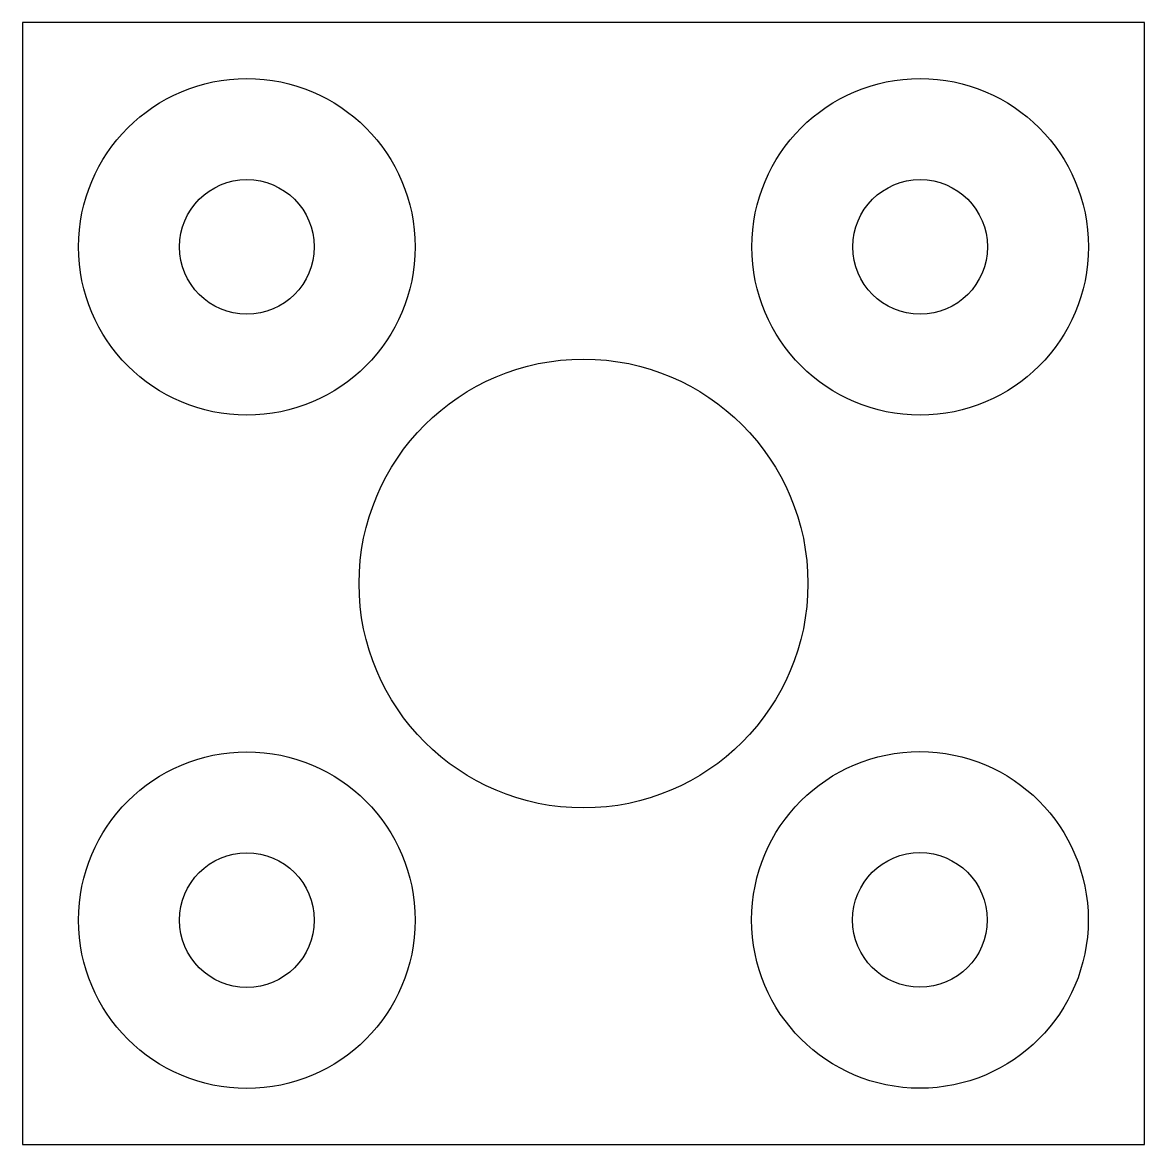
# Model space of a CAD drawing. Header units: millimetres. Extents: x -15.5 to 9.5, y 74.4 to 99.4.
import ezdxf

# ---------------------------------------------------------------- set-up
doc = ezdxf.new("R2010")
doc.units = ezdxf.units.MM
doc.layers.get('0').update_dxf_attribs({"linetype": 'CONTINUOUS'})

msp = doc.modelspace()

# ---------------------------------------------------------------- linework, layer by layer
msp.add_lwpolyline([(9.466, 99.42), (-15.534, 99.42), (-15.534, 74.42), (9.466, 74.42)], close=True)
for centre, radius in [((-10.534, 94.42), 3.75), ((4.466, 94.42), 3.75), ((-10.534, 94.42), 1.5), ((4.466, 94.42), 1.5), ((-3.034, 86.92), 5), ((-3.034, 86.92), 5), ((-10.534, 79.42), 3.75), ((4.461, 79.425), 3.75), ((-10.534, 79.42), 1.5), ((4.461, 79.425), 1.5)]:
    msp.add_circle(centre, radius)

doc.saveas('drawing.dxf')
